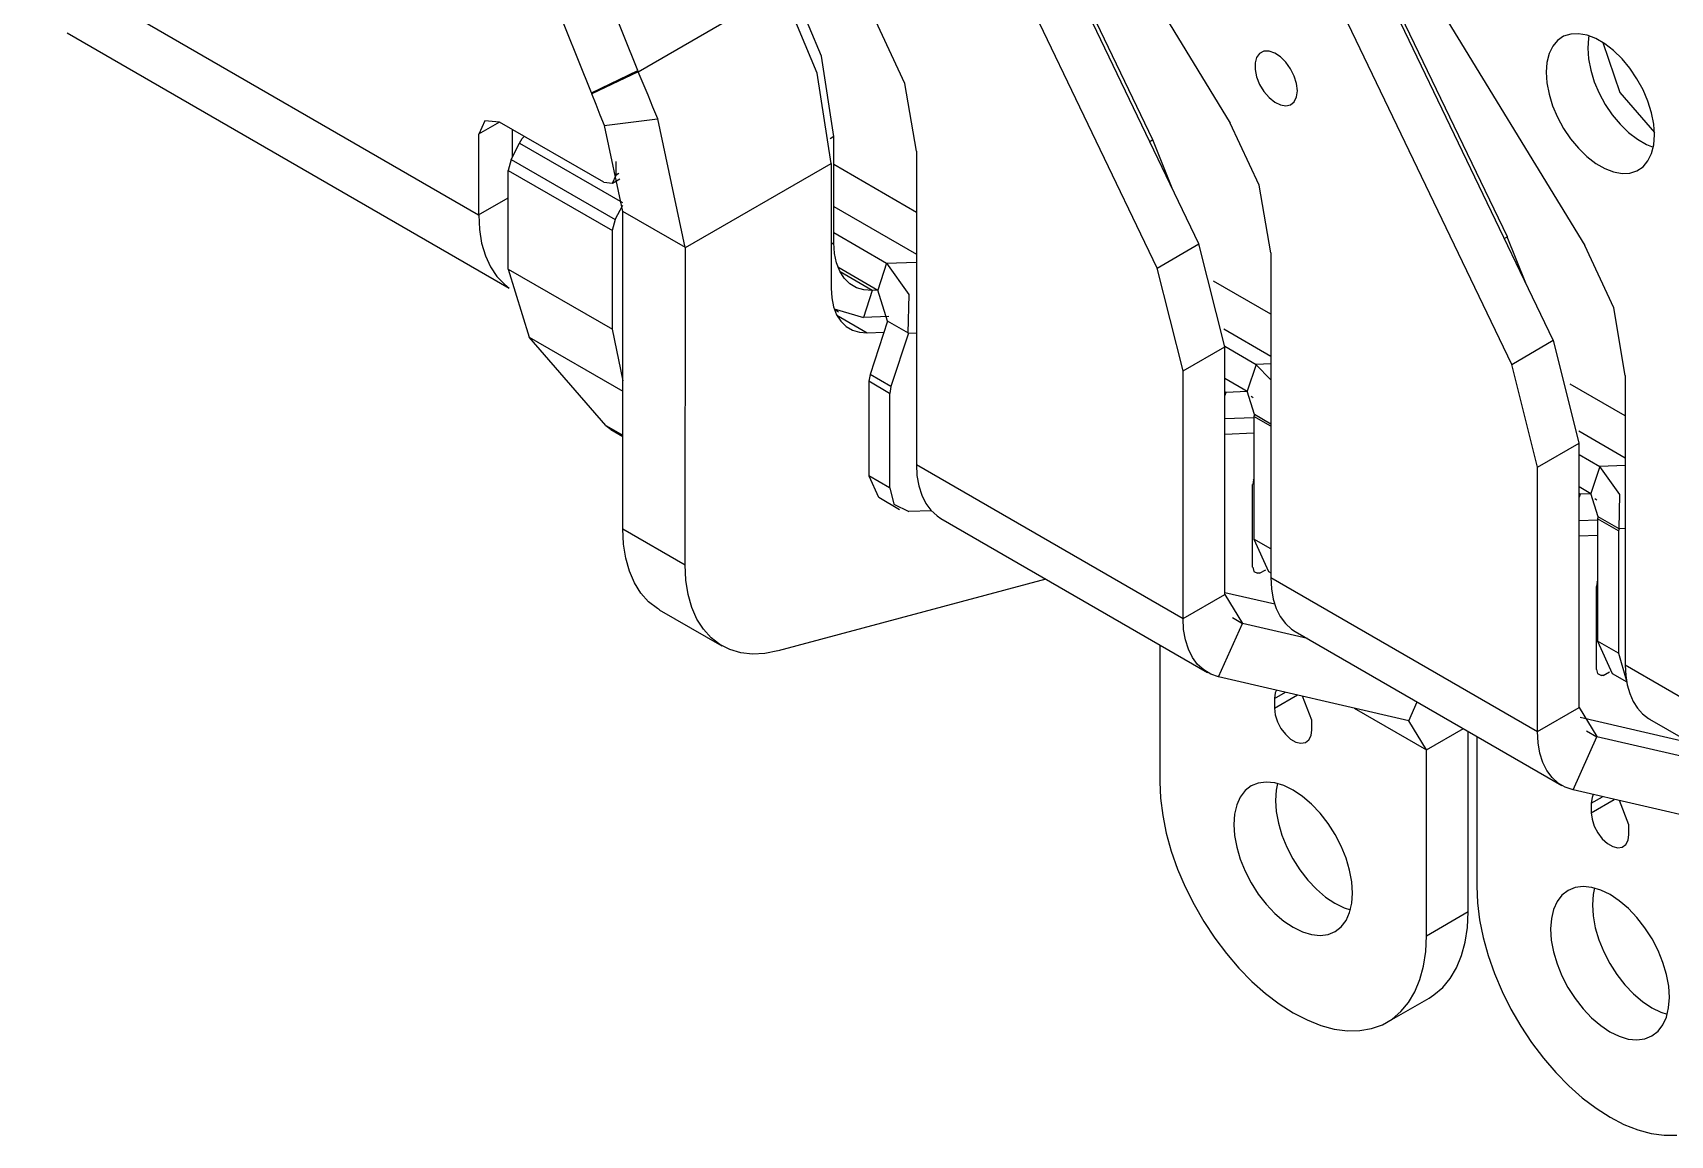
# Model space of a CAD drawing. Extents: x 0 to 258, y 0 to 184.
# Drawn here: x 199.84 to 213.73, y 59.55 to 68.9 of the extents above; entities that cross this region are included whole.
import ezdxf

# ---------------------------------------------------------------- set-up
doc = ezdxf.new("R2010")
doc.units = 0

msp = doc.modelspace()

# ---------------------------------------------------------------- linework, layer by layer
for p, q in [((209.341371, 67.992637), (206.348938, 74.221979)), ((209.732954, 67.110253), (206.457417, 73.931996)), ((209.378413, 66.905995), (206.102875, 73.728003)), ((212.34968, 67.170313), (210.137766, 71.773264)), ((207.989352, 71.420839), (209.997537, 68.135776)), ((212.738617, 66.293485), (210.240953, 71.495716)), ((204.578877, 68.392951), (203.382962, 71.373479)), ((212.386722, 66.089227), (209.889058, 71.291723)), ((204.97046, 68.580805), (204.023253, 70.943267)), ((199.83755, 69.542564), (203.621087, 67.358432)), ((211.550639, 69.480123), (213.005846, 67.097288)), ((206.52869, 68.702338), (206.262472, 69.338542)), ((204.973106, 68.57128), (206.192834, 69.275865)), ((206.492988, 68.560087), (206.193495, 69.275814)), ((207.237078, 68.471736), (206.991266, 68.999524)), ((200.128591, 68.90148), (203.880378, 66.734545)), ((212.734013, 68.787119), (212.703507, 68.72445)), ((212.775526, 68.83653), (212.734013, 68.787119)), ((212.826935, 68.871338), (212.775526, 68.83653)), ((212.886836, 68.8906), (212.826935, 68.871338)), ((212.953617, 68.893775), (212.886836, 68.8906)), ((213.025398, 68.880784), (212.953617, 68.893775)), ((213.100275, 68.851984), (213.025398, 68.880784)), ((213.038284, 68.854342), (213.031934, 68.770604)), ((213.042252, 68.875588), (213.038284, 68.854342)), ((213.176184, 68.808159), (213.100275, 68.851984)), ((213.16023, 68.818565), (213.302707, 68.394049)), ((213.251061, 68.750501), (213.176184, 68.808159)), ((206.633973, 68.020765), (206.52869, 68.702338)), ((210.222274, 68.692454), (210.209045, 68.645501)), ((210.209045, 68.645501), (210.209045, 68.588798)), ((210.247674, 68.726172), (210.222274, 68.692454)), ((210.283578, 68.744164), (210.247674, 68.726172)), ((210.327181, 68.744958), (210.283578, 68.744164)), ((210.375256, 68.728739), (210.327181, 68.744958)), ((210.42423, 68.696584), (210.375256, 68.728739)), ((210.470506, 68.65088), (210.42423, 68.696584)), ((210.510616, 68.595021), (210.470506, 68.65088)), ((212.684721, 68.650234), (212.678371, 68.566499)), ((212.703507, 68.72445), (212.684721, 68.650234)), ((213.031934, 68.770604), (213.038284, 68.679629)), ((213.038284, 68.679629), (213.056804, 68.583898)), ((213.322869, 68.680587), (213.251061, 68.750501)), ((213.389623, 68.600323), (213.322869, 68.680587)), ((204.578877, 68.392951), (204.97046, 68.580805)), ((204.973106, 68.57128), (204.581523, 68.383426)), ((204.969402, 68.580813), (204.973106, 68.571341)), ((205.015968, 68.471509), (204.973212, 68.571354)), ((206.61143, 67.793319), (206.492988, 68.560087)), ((210.209045, 68.588798), (210.222274, 68.52655)), ((210.222274, 68.52655), (210.247674, 68.46337)), ((210.541599, 68.533143), (210.510616, 68.595021)), ((210.561178, 68.469839), (210.541599, 68.533143)), ((212.678371, 68.566499), (212.684721, 68.475522)), ((213.056804, 68.583898), (213.087284, 68.486018)), ((213.449525, 68.5119), (213.389623, 68.600323)), ((213.500933, 68.417727), (213.449525, 68.5119)), ((204.578375, 68.392829), (204.582079, 68.383357)), ((204.616951, 68.292769), (204.582185, 68.383371)), ((205.058196, 68.37157), (205.015968, 68.471509)), ((205.099709, 68.271711), (205.058196, 68.37157)), ((207.335329, 67.897863), (207.237078, 68.471736)), ((210.247674, 68.46337), (210.283551, 68.403947)), ((210.283551, 68.403947), (210.327155, 68.35269)), ((210.567793, 68.409805), (210.561178, 68.469839)), ((210.561178, 68.357576), (210.567793, 68.409892)), ((212.684721, 68.475522), (212.703242, 68.379791)), ((212.703242, 68.379791), (212.733749, 68.281911)), ((213.087284, 68.486018), (213.128798, 68.388665)), ((213.128798, 68.388665), (213.180206, 68.294492)), ((213.302707, 68.394049), (213.597453, 68.056947)), ((213.542447, 68.320373), (213.500933, 68.417727)), ((204.652299, 68.202811), (204.616951, 68.292769)), ((205.140349, 68.172329), (205.099709, 68.271711)), ((210.327155, 68.35269), (210.375229, 68.313396)), ((210.375229, 68.313396), (210.42423, 68.288975)), ((210.42423, 68.288975), (210.470479, 68.28125)), ((210.470479, 68.28125), (210.510616, 68.290775)), ((210.510616, 68.290775), (210.541599, 68.316862)), ((210.541599, 68.316862), (210.561178, 68.357576)), ((212.733749, 68.281911), (212.775262, 68.184558)), ((213.180206, 68.294492), (213.240108, 68.206068)), ((213.572927, 68.222494), (213.542447, 68.320373)), ((213.591447, 68.126762), (213.572927, 68.222494)), ((203.798357, 68.143449), (203.621087, 68.04132)), ((203.674401, 68.153394), (203.621219, 68.041363)), ((203.798013, 68.143431), (203.674401, 68.153394)), ((204.682065, 67.633069), (203.798357, 68.143449)), ((203.904191, 68.082331), (203.904191, 67.843148)), ((204.687912, 68.114057), (204.652299, 68.202811)), ((204.687356, 68.114081), (205.139793, 68.172289)), ((204.843672, 67.385144), (204.687912, 68.114057)), ((205.374002, 67.078961), (205.140349, 68.172329)), ((210.244526, 67.607926), (209.998728, 68.135716)), ((212.775262, 68.184558), (212.82667, 68.090385)), ((212.82667, 68.090385), (212.886572, 68.001961)), ((213.240108, 68.206068), (213.306888, 68.125804)), ((213.306888, 68.125804), (213.37867, 68.055891)), ((213.597797, 68.035788), (213.591447, 68.126762)), ((203.621087, 68.04132), (203.621087, 67.358432)), ((203.896253, 67.827802), (203.967691, 67.965914)), ((203.966923, 67.965933), (203.991265, 68.004506)), ((203.967691, 67.965914), (204.840814, 67.460825)), ((203.991265, 68.004506), (204.006875, 68.022921)), ((206.634687, 68.020683), (206.602937, 68.002162)), ((206.634687, 67.118984), (206.634687, 68.020683)), ((209.341371, 67.992637), (209.314913, 67.97782)), ((209.505095, 67.583526), (209.341212, 67.992568)), ((212.886572, 68.001961), (212.953326, 67.921697)), ((213.37867, 68.055891), (213.453547, 67.998233)), ((213.453547, 67.998233), (213.529456, 67.954407)), ((213.529456, 67.954407), (213.587452, 67.930807)), ((213.572688, 67.877835), (213.591209, 67.95205)), ((213.591209, 67.95205), (213.597559, 68.035788)), ((203.896227, 67.827802), (203.871356, 67.734751)), ((203.896253, 67.827802), (204.77996, 67.317421)), ((204.787898, 67.694452), (204.787898, 67.809016)), ((207.335832, 67.897916), (207.335832, 65.240974)), ((212.953326, 67.921697), (213.025134, 67.851784)), ((213.025134, 67.851784), (213.099984, 67.794126)), ((213.500669, 67.765755), (213.542182, 67.815165)), ((213.542182, 67.815165), (213.572688, 67.877835)), ((203.872441, 67.734669), (204.756148, 67.224553)), ((203.872441, 66.897263), (203.872441, 67.734669)), ((204.756042, 67.627152), (204.787951, 67.694365)), ((204.81171, 67.707417), (204.787898, 67.694452)), ((205.375272, 67.079032), (206.610875, 67.793406)), ((206.610875, 67.793406), (206.610875, 66.736132)), ((207.335832, 67.378011), (206.634687, 67.783087)), ((213.099984, 67.794126), (213.175893, 67.7503)), ((213.175893, 67.7503), (213.25077, 67.7215)), ((213.25077, 67.7215), (213.322578, 67.708509)), ((213.322578, 67.708509), (213.389332, 67.711684)), ((213.389332, 67.711684), (213.44926, 67.730946)), ((213.44926, 67.730946), (213.500669, 67.765755)), ((204.681879, 67.633124), (204.756042, 67.627152)), ((204.756148, 67.62566), (204.819648, 67.661644)), ((210.342765, 67.034056), (210.244526, 67.607926)), ((203.621087, 67.358432), (203.872441, 67.502894)), ((204.77996, 67.317421), (204.84346, 67.439659)), ((206.634687, 67.428017), (207.335832, 67.02294)), ((203.621193, 67.358384), (203.627543, 67.232654)), ((204.780093, 67.317495), (204.755222, 67.224444)), ((205.375272, 67.079032), (204.84346, 67.385155)), ((204.84346, 64.695404), (204.84346, 67.385155)), ((203.627543, 67.232654), (203.646593, 67.115886)), ((203.646593, 67.115886), (203.677972, 67.009582)), ((204.756148, 66.386883), (204.756148, 67.224553)), ((206.634687, 67.118984), (206.610875, 67.106019)), ((206.639582, 67.02992), (206.634026, 67.118963)), ((206.634687, 67.206296), (207.081832, 66.947005)), ((209.378413, 66.905995), (209.732954, 67.110253)), ((209.951579, 66.237983), (209.732451, 67.110123)), ((212.34968, 67.170313), (212.325867, 67.156819)), ((212.506789, 66.778828), (212.348648, 67.170199)), ((203.677972, 67.009582), (203.72139, 66.91511)), ((205.372626, 64.389281), (205.375272, 67.079032)), ((206.656515, 66.94922), (206.639582, 67.02992)), ((210.341495, 67.034053), (210.341495, 64.281596)), ((213.251975, 66.569628), (213.006163, 67.097415)), ((203.72139, 66.91511), (203.776238, 66.833684)), ((203.776238, 66.833684), (203.841802, 66.76635)), ((203.871356, 66.897261), (204.050161, 66.319901)), ((203.872441, 66.897263), (204.756148, 66.386883)), ((206.684349, 66.878483), (206.656515, 66.94922)), ((206.669083, 66.915255), (207.007749, 66.718935)), ((206.722502, 66.819132), (206.684349, 66.878483)), ((206.960124, 66.715495), (206.687604, 66.873451)), ((207.081832, 66.947005), (207.007749, 66.718935)), ((207.081832, 66.947005), (207.335832, 66.956795)), ((207.274984, 66.680702), (207.083102, 66.94696)), ((209.598043, 66.033882), (209.378889, 66.906024)), ((203.841802, 66.76635), (203.881251, 66.736254)), ((206.611377, 66.736127), (206.616669, 66.652651)), ((206.770259, 66.772356), (206.722502, 66.819132)), ((206.826616, 66.739093), (206.770259, 66.772356)), ((206.89046, 66.720017), (206.826616, 66.739093)), ((206.960124, 66.715495), (206.886041, 66.487424)), ((206.960521, 66.715492), (206.89046, 66.720017)), ((207.010395, 66.717347), (206.960124, 66.715495)), ((207.090034, 66.454672), (207.008384, 66.718826)), ((210.341495, 66.514941), (209.857308, 66.794605)), ((206.616669, 66.652651), (206.632544, 66.576994)), ((206.632544, 66.576994), (206.658738, 66.510679)), ((206.637703, 66.56073), (206.885803, 66.487358)), ((206.639979, 66.556745), (206.674375, 66.536108)), ((207.266829, 66.352609), (207.274984, 66.680702)), ((213.350227, 65.995755), (213.251975, 66.569628)), ((206.658738, 66.510679), (206.694536, 66.455037)), ((206.661145, 66.505945), (206.917791, 66.357779)), ((206.694536, 66.455037), (206.739277, 66.411185)), ((207.100353, 66.495626), (206.886041, 66.487424)), ((207.08977, 66.454616), (206.941603, 66.002973)), ((207.267041, 66.352487), (207.08977, 66.454616)), ((204.700585, 65.571967), (204.049711, 66.319943)), ((204.049711, 66.319943), (204.84346, 65.86195)), ((204.755248, 66.386954), (204.843593, 65.948509)), ((206.739277, 66.411185), (206.792114, 66.380001)), ((206.792114, 66.380001), (206.851989, 66.362115)), ((206.851989, 66.362115), (206.917659, 66.357882)), ((206.917791, 66.357779), (207.060666, 66.363335)), ((207.267041, 66.352487), (207.118874, 65.901108)), ((207.267041, 66.352487), (207.335832, 66.355397)), ((209.94462, 66.390058), (210.341495, 66.159871)), ((212.386722, 66.089227), (212.738617, 66.293485)), ((212.959041, 65.421292), (212.739887, 66.293435)), ((209.598017, 66.033929), (209.952558, 66.237923)), ((209.952558, 66.242421), (210.217141, 66.089492)), ((209.952558, 64.138721), (209.952558, 66.237923)), ((206.942133, 66.003087), (206.932343, 65.945588)), ((207.118874, 65.901108), (206.941603, 66.002973)), ((209.598017, 63.934728), (209.598017, 66.033929)), ((210.217141, 66.089492), (210.143058, 65.861156)), ((210.342739, 65.957883), (210.216771, 66.089402)), ((210.341495, 66.094254), (210.217141, 66.089492)), ((212.605479, 65.217191), (212.386351, 66.089333)), ((207.108291, 65.843429), (206.93102, 65.945558)), ((206.93102, 65.945558), (206.93102, 65.144666)), ((207.118927, 65.901024), (207.108873, 65.843527)), ((209.952558, 65.971223), (210.143058, 65.861156)), ((210.145704, 65.859304), (209.960495, 65.851896)), ((210.203277, 65.663153), (210.142052, 65.86127)), ((213.349804, 65.651607), (212.881492, 65.921746)), ((213.349804, 65.995829), (213.349804, 63.537324)), ((207.108291, 65.843429), (207.108291, 65.042801)), ((209.960495, 65.851896), (209.952558, 65.856923)), ((209.960495, 65.851896), (209.952558, 65.851631)), ((209.960495, 65.851896), (209.952558, 65.826231)), ((210.193329, 65.8048), (210.174808, 65.815384)), ((210.19862, 65.635996), (209.952558, 65.626471)), ((210.203912, 65.663248), (210.19862, 65.647373)), ((210.341495, 65.563765), (210.19862, 65.647373)), ((210.19862, 65.647373), (210.19862, 64.608091)), ((210.341495, 65.582551), (210.203912, 65.663248)), ((204.700241, 65.572052), (204.744189, 65.535595)), ((204.700585, 65.571967), (204.84346, 65.489417)), ((204.742919, 65.535719), (204.84346, 65.478305)), ((210.19862, 65.505292), (209.952558, 65.495767)), ((212.955575, 65.524607), (213.349804, 65.296536)), ((212.606325, 65.217161), (212.958221, 65.421419)), ((212.958221, 63.179079), (212.958221, 65.421419)), ((212.958221, 65.323524), (213.132846, 65.222718)), ((207.335197, 65.241061), (207.340224, 65.146256)), ((207.335832, 65.240974), (209.598017, 63.934728)), ((212.606325, 62.975085), (212.606325, 65.217161)), ((213.132846, 65.222718), (213.058762, 64.994647)), ((213.349804, 65.231184), (213.132846, 65.222718)), ((213.304167, 64.986014), (213.133613, 65.222689)), ((207.108291, 65.042801), (206.93102, 65.144666)), ((206.932158, 65.144745), (207.014999, 64.961617)), ((207.108952, 65.042682), (207.144464, 64.904484)), ((207.340224, 65.146256), (207.355305, 65.058684)), ((207.355305, 65.058684), (207.380441, 64.979606)), ((210.188037, 64.368379), (210.188037, 65.071112)), ((210.195948, 65.109466), (210.189333, 65.071133)), ((210.195974, 65.109476), (210.19862, 65.116091)), ((212.958221, 65.052326), (213.058762, 64.994647)), ((207.015687, 64.961574), (207.192957, 64.859445)), ((207.144464, 64.904484), (207.272226, 64.840951)), ((207.380441, 64.979606), (207.414995, 64.910158)), ((207.414995, 64.910158), (207.458599, 64.851338)), ((212.966158, 64.988826), (212.958221, 64.993589)), ((212.966158, 64.988826), (212.958221, 64.988562)), ((212.966158, 64.988826), (212.958221, 64.963162)), ((213.061408, 64.99253), (212.966158, 64.988826)), ((213.120119, 64.79644), (213.058895, 64.994557)), ((213.109033, 64.938026), (213.090512, 64.94861)), ((213.296914, 64.69438), (213.304167, 64.986014)), ((207.460186, 64.848333), (207.272332, 64.840924)), ((207.458599, 64.851338), (207.510589, 64.803991)), ((207.510589, 64.803991), (207.542233, 64.783248)), ((207.542207, 64.783245), (209.804391, 63.476734)), ((213.114325, 64.769222), (212.958221, 64.763137)), ((213.119616, 64.796474), (213.114325, 64.780599)), ((213.291595, 64.67847), (213.114325, 64.780599)), ((213.114325, 64.780599), (213.114325, 63.741317)), ((213.296887, 64.694345), (213.119616, 64.796474)), ((204.84346, 64.695404), (205.372626, 64.389281)), ((204.849969, 64.56565), (204.843619, 64.695346)), ((210.198038, 64.607996), (210.322313, 64.333301)), ((210.341495, 64.524483), (210.19862, 64.608091)), ((213.114325, 64.638518), (212.958221, 64.632433)), ((213.296887, 64.694345), (213.291595, 64.67847)), ((213.291595, 64.67847), (213.291595, 63.639188)), ((213.349804, 64.696462), (213.296887, 64.694345)), ((204.868754, 64.44477), (204.849969, 64.56565)), ((204.899896, 64.33415), (204.868754, 64.44477)), ((204.94297, 64.235101), (204.899896, 64.33415)), ((205.38022, 64.259464), (205.37387, 64.389162)), ((210.18928, 64.368435), (210.19816, 64.333881)), ((210.19816, 64.333881), (210.230106, 64.318)), ((210.245346, 64.318593), (210.300326, 64.348001)), ((210.322974, 64.33319), (210.341495, 64.321548)), ((204.997474, 64.148802), (204.94297, 64.235101)), ((205.399005, 64.138586), (205.38022, 64.259464)), ((208.433852, 64.268896), (206.161084, 63.659826)), ((210.246245, 64.318638), (210.23037, 64.318108)), ((210.341495, 64.281596), (212.606325, 62.975085)), ((210.342659, 64.28148), (210.347686, 64.186674)), ((213.112764, 64.242753), (213.106149, 64.20442)), ((213.106387, 63.501605), (213.106387, 64.204338)), ((213.111679, 64.242702), (213.114325, 64.249317)), ((205.062773, 64.07628), (204.997474, 64.148802)), ((205.138073, 64.018394), (205.062773, 64.07628)), ((205.430147, 64.027967), (205.399005, 64.138586)), ((209.598017, 63.934728), (209.952558, 64.138721)), ((209.9515, 64.138777), (210.102233, 63.891384)), ((209.952558, 64.154861), (210.375891, 64.05723)), ((210.347686, 64.186674), (210.362767, 64.099102)), ((210.362767, 64.099102), (210.387903, 64.020024)), ((205.154213, 64.008604), (205.138073, 64.018394)), ((205.153022, 64.008546), (205.684834, 63.702424)), ((205.473221, 63.928917), (205.430147, 64.027967)), ((205.527725, 63.842618), (205.473221, 63.928917)), ((209.603044, 63.839856), (209.598017, 63.934661)), ((210.016058, 63.941607), (210.10337, 63.891336)), ((210.387903, 64.020024), (210.422484, 63.950576)), ((210.422484, 63.950576), (210.466061, 63.891757)), ((205.593024, 63.770096), (205.527725, 63.842618)), ((209.618125, 63.752284), (209.603044, 63.839856)), ((209.899641, 63.439957), (210.10337, 63.891336)), ((210.653703, 63.764072), (210.10337, 63.891336)), ((210.466061, 63.891757), (210.518051, 63.84441)), ((210.518051, 63.84441), (210.549695, 63.823666)), ((210.550516, 63.823603), (212.8127, 62.517356)), ((205.668324, 63.712211), (205.593024, 63.770096)), ((205.7527, 63.66965), (205.668324, 63.712211)), ((205.845224, 63.642924), (205.7527, 63.66965)), ((205.944734, 63.632341), (205.845224, 63.642924)), ((206.050065, 63.63803), (205.944734, 63.632341)), ((206.159972, 63.659937), (206.050065, 63.63803)), ((209.399579, 63.710361), (209.399579, 62.5499)), ((209.64326, 63.673206), (209.618125, 63.752284)), ((209.677815, 63.603758), (209.64326, 63.673206)), ((213.291595, 63.639188), (213.114325, 63.741317)), ((213.11488, 63.74128), (213.239155, 63.466588)), ((213.291648, 63.63922), (213.359038, 63.413176)), ((209.721418, 63.544939), (209.677815, 63.603758)), ((209.773382, 63.497594), (209.721418, 63.544939)), ((209.833019, 63.462405), (209.773382, 63.497594)), ((213.106123, 63.501722), (213.115002, 63.467168)), ((215.611988, 62.231078), (213.349804, 63.537324)), ((213.350121, 63.53743), (213.354355, 63.450964)), ((209.89943, 63.439889), (209.833019, 63.462405)), ((211.513598, 63.066895), (209.899641, 63.439957)), ((213.115002, 63.467168), (213.146948, 63.451287)), ((213.16195, 63.451864), (213.146075, 63.451334)), ((213.162188, 63.45188), (213.217168, 63.481288)), ((213.238679, 63.46668), (213.363033, 63.395772)), ((213.354355, 63.450964), (213.367055, 63.370377)), ((213.367055, 63.370377), (213.387692, 63.29663)), ((210.379383, 63.302139), (210.373033, 63.254101)), ((210.373245, 63.25422), (210.468495, 63.30846)), ((210.373245, 63.172464), (210.569036, 63.285176)), ((210.373245, 63.25422), (210.373245, 63.172464)), ((210.389702, 63.326507), (210.379383, 63.302139)), ((210.691115, 63.07038), (210.611793, 63.275143)), ((211.513598, 63.066895), (211.585035, 63.226439)), ((213.387692, 63.29663), (213.416426, 63.230598)), ((213.416426, 63.230598), (213.452753, 63.173067)), ((210.372901, 63.17244), (210.379251, 63.11696)), ((210.379251, 63.11696), (210.398036, 63.058532)), ((211.050577, 63.174051), (211.66441, 62.81951)), ((212.606325, 62.975085), (212.958221, 63.179079)), ((212.958935, 63.179195), (213.109695, 62.931802)), ((212.966158, 63.096), (213.905428, 62.879306)), ((213.452753, 63.173067), (213.496277, 63.124717)), ((213.496277, 63.124717), (213.546495, 63.086128)), ((213.546495, 63.086128), (213.557343, 63.079593)), ((213.556178, 63.079595), (215.821009, 61.773349)), ((210.398036, 63.058532), (210.427696, 63.001893)), ((210.427696, 63.001893), (210.46577, 62.951627)), ((210.46577, 62.951627), (210.509241, 62.91181)), ((210.665715, 62.904005), (210.6845, 62.940708)), ((210.6845, 62.940708), (210.69085, 62.988748)), ((210.690745, 62.988843), (210.690745, 63.070335)), ((211.663405, 62.819404), (211.512645, 63.066797)), ((211.66441, 62.81951), (211.976618, 62.999956)), ((212.016305, 61.447647), (212.016305, 62.976673)), ((212.610479, 62.880274), (212.605452, 62.97508)), ((213.021721, 62.981964), (213.109033, 62.931693)), ((210.509241, 62.91181), (210.554511, 62.885669)), ((210.554511, 62.885669), (210.597955, 62.875324)), ((210.597955, 62.875324), (210.636055, 62.881595)), ((210.636055, 62.881595), (210.665715, 62.904005)), ((211.66441, 61.243389), (211.66441, 62.81951)), ((212.090389, 62.934604), (212.090389, 61.663812)), ((212.625561, 62.792703), (212.610479, 62.880274)), ((212.90795, 62.480315), (213.109033, 62.931693)), ((214.283782, 62.660231), (213.109033, 62.931693)), ((212.650696, 62.713624), (212.625561, 62.792703)), ((212.685277, 62.644176), (212.650696, 62.713624)), ((209.400585, 62.549823), (209.40667, 62.409687)), ((210.235873, 62.53828), (210.17576, 62.5137)), ((210.303289, 62.547064), (210.235873, 62.53828)), ((210.376314, 62.539814), (210.303289, 62.547064)), ((210.453202, 62.516743), (210.376314, 62.539814)), ((210.399465, 62.534427), (210.387823, 62.479037)), ((212.728854, 62.585357), (212.685277, 62.644176)), ((212.780844, 62.538012), (212.728854, 62.585357)), ((212.840481, 62.502823), (212.780844, 62.538012)), ((209.40667, 62.409687), (209.425191, 62.263928)), ((210.083103, 62.419937), (210.052835, 62.353064)), ((210.124405, 62.473925), (210.083103, 62.419937)), ((210.17576, 62.5137), (210.124405, 62.473925)), ((210.387823, 62.479037), (210.381473, 62.391608)), ((210.381473, 62.391608), (210.387823, 62.297017)), ((210.532021, 62.478402), (210.453202, 62.516743)), ((210.610814, 62.425737), (210.532021, 62.478402)), ((210.687702, 62.360043), (210.610814, 62.425737)), ((212.906892, 62.480307), (212.840481, 62.502823)), ((214.201761, 62.180807), (212.90795, 62.480315)), ((213.061408, 62.368132), (213.156658, 62.422636)), ((213.061408, 62.28664), (213.2572, 62.399352)), ((213.068261, 62.416233), (213.061911, 62.368195)), ((213.07858, 62.440601), (213.068261, 62.416233)), ((213.379993, 62.184474), (213.300671, 62.389237)), ((209.425191, 62.263928), (209.45583, 62.114145)), ((210.034314, 62.274951), (210.028229, 62.187522)), ((210.052835, 62.353064), (210.034314, 62.274951)), ((210.387823, 62.297017), (210.406344, 62.197595)), ((210.760727, 62.282939), (210.687702, 62.360043)), ((210.828142, 62.196322), (210.760727, 62.282939)), ((213.061408, 62.368132), (213.061408, 62.28664)), ((213.061805, 62.286532), (213.068155, 62.231054)), ((209.45583, 62.114145), (209.498269, 61.961981)), ((210.028229, 62.187522), (210.034314, 62.092934)), ((210.406344, 62.197595), (210.436586, 62.095788)), ((210.888256, 62.102326), (210.828142, 62.196322)), ((213.068155, 62.231054), (213.08694, 62.172626)), ((213.08694, 62.172626), (213.1166, 62.115987)), ((213.1166, 62.115987), (213.1547, 62.065721)), ((213.378908, 62.102755), (213.378908, 62.184511)), ((210.034314, 62.092934), (210.052835, 61.993509)), ((210.052835, 61.993509), (210.083077, 61.8917)), ((210.436586, 62.095788), (210.477914, 61.994101)), ((210.477914, 61.994101), (210.529243, 61.895039)), ((210.939585, 62.003264), (210.888256, 62.102326)), ((210.980886, 61.901579), (210.939585, 62.003264)), ((213.1547, 62.065721), (213.198145, 62.025904)), ((213.198145, 62.025904), (213.243415, 61.999763)), ((213.243415, 61.999763), (213.286886, 61.989418)), ((213.286886, 61.989418), (213.324959, 61.995689)), ((213.324959, 61.995689), (213.354619, 62.018099)), ((213.354619, 62.018099), (213.373404, 62.054805)), ((213.373404, 62.054805), (213.379754, 62.102842)), ((209.498269, 61.961981), (209.552032, 61.809097)), ((210.083077, 61.8917), (210.124378, 61.790015)), ((210.529243, 61.895039), (210.589356, 61.801043)), ((211.011155, 61.79977), (210.980886, 61.901579)), ((209.552032, 61.809097), (209.616511, 61.657176)), ((210.124378, 61.790015), (210.175707, 61.690953)), ((210.175707, 61.690953), (210.235821, 61.596957)), ((210.589356, 61.801043), (210.656772, 61.714426)), ((210.656772, 61.714426), (210.729797, 61.637322)), ((211.029675, 61.700348), (211.011155, 61.79977)), ((211.035761, 61.605757), (211.029675, 61.700348)), ((209.616511, 61.657176), (209.691044, 61.507877)), ((210.235821, 61.596957), (210.303236, 61.51034)), ((210.729797, 61.637322), (210.806685, 61.571628)), ((210.806685, 61.571628), (210.885478, 61.518963)), ((211.029649, 61.518357), (211.035734, 61.605786)), ((212.089463, 61.663918), (212.095548, 61.523781)), ((212.813044, 61.58799), (212.771743, 61.534002)), ((212.8644, 61.627765), (212.813044, 61.58799)), ((212.924513, 61.652345), (212.8644, 61.627765)), ((212.991929, 61.661129), (212.924513, 61.652345)), ((213.06498, 61.653906), (212.991929, 61.661129)), ((213.141841, 61.630834), (213.06498, 61.653906)), ((213.076701, 61.593128), (213.070616, 61.505702)), ((213.088343, 61.648521), (213.076701, 61.593128)), ((213.220661, 61.592493), (213.141841, 61.630834)), ((213.29948, 61.539831), (213.220661, 61.592493)), ((209.691044, 61.507877), (209.774785, 61.362835)), ((210.303236, 61.51034), (210.376261, 61.433238)), ((210.376261, 61.433238), (210.453149, 61.367542)), ((210.885478, 61.518963), (210.964297, 61.480622)), ((210.964297, 61.480622), (211.018007, 61.462948)), ((210.980886, 61.373371), (211.011128, 61.440247)), ((211.011128, 61.440247), (211.029649, 61.518357)), ((211.66441, 61.243389), (212.016305, 61.447647)), ((212.01067, 61.31456), (212.01702, 61.447542)), ((212.095548, 61.523781), (212.114069, 61.378022)), ((212.741474, 61.467126), (212.722954, 61.389013)), ((212.771743, 61.534002), (212.741474, 61.467126)), ((213.070616, 61.505702), (213.076701, 61.411111)), ((213.376341, 61.474135), (213.29948, 61.539831)), ((213.449393, 61.397033), (213.376341, 61.474135)), ((209.774785, 61.362835), (209.866807, 61.223644)), ((210.453149, 61.367542), (210.531968, 61.314877)), ((210.531968, 61.314877), (210.610761, 61.276539)), ((210.610761, 61.276539), (210.687649, 61.253467)), ((210.82809, 61.255028), (210.888203, 61.279608)), ((210.888203, 61.279608), (210.939558, 61.319383)), ((210.939558, 61.319383), (210.980886, 61.373371)), ((211.992149, 61.190192), (212.01067, 61.31456)), ((212.114069, 61.378022), (212.144734, 61.228239)), ((212.722954, 61.389013), (212.716604, 61.301587)), ((212.716604, 61.301587), (212.722689, 61.206996)), ((213.076701, 61.411111), (213.095222, 61.311689)), ((213.095222, 61.311689), (213.12549, 61.20988)), ((213.516782, 61.310416), (213.449393, 61.397033)), ((213.576895, 61.216418), (213.516782, 61.310416)), ((209.866807, 61.223644), (209.966105, 61.091826)), ((210.687649, 61.253467), (210.7607, 61.246244)), ((210.7607, 61.246244), (210.82809, 61.255028)), ((211.657002, 61.110368), (211.663087, 61.24335)), ((211.961484, 61.0758), (211.992149, 61.190192)), ((212.144734, 61.228239), (212.187147, 61.076072)), ((212.722689, 61.206996), (212.74121, 61.107574)), ((213.12549, 61.20988), (213.166792, 61.108193)), ((213.628251, 61.117358), (213.576895, 61.216418)), ((209.966105, 61.091826), (210.07162, 60.968826)), ((211.638481, 60.986), (211.657002, 61.110368)), ((211.919045, 60.972639), (211.961484, 61.0758)), ((212.187147, 61.076072), (212.24091, 60.923191)), ((212.74121, 61.107574), (212.771452, 61.005765)), ((212.771452, 61.005765), (212.812753, 60.90408)), ((213.166792, 61.108193), (213.218121, 61.009133)), ((213.218121, 61.009133), (213.278234, 60.915137)), ((213.669552, 61.015671), (213.628251, 61.117358)), ((213.699794, 60.913864), (213.669552, 61.015671)), ((210.07162, 60.968826), (210.18219, 60.85599)), ((211.565377, 60.768447), (211.607842, 60.871611)), ((211.607842, 60.871611), (211.638481, 60.986)), ((211.800776, 60.804388), (211.865281, 60.881837)), ((211.865281, 60.881837), (211.919045, 60.972639)), ((212.24091, 60.923191), (212.305415, 60.771267)), ((212.812753, 60.90408), (212.864109, 60.805018)), ((213.278234, 60.915137), (213.34565, 60.828521)), ((213.718315, 60.814439), (213.699794, 60.913864)), ((210.18219, 60.85599), (210.296569, 60.754556)), ((210.296569, 60.754556), (210.413541, 60.665635)), ((211.511613, 60.677645), (211.565377, 60.768447)), ((211.685444, 60.715057), (211.726243, 60.741145)), ((211.726243, 60.741145), (211.800776, 60.804388)), ((212.305415, 60.771267), (212.379922, 60.621969)), ((212.864109, 60.805018), (212.924222, 60.711022)), ((213.34565, 60.828521), (213.418675, 60.751416)), ((213.418675, 60.751416), (213.495562, 60.685722)), ((213.718024, 60.63242), (213.724374, 60.719848)), ((213.724665, 60.719851), (213.718315, 60.814439)), ((210.413541, 60.665635), (210.531783, 60.590203)), ((210.531783, 60.590203), (210.650052, 60.529081)), ((211.331035, 60.511024), (211.685577, 60.715017)), ((211.372575, 60.536953), (211.447108, 60.600199)), ((211.447108, 60.600199), (211.511613, 60.677645)), ((212.379922, 60.621969), (212.463662, 60.476929)), ((212.924222, 60.711022), (212.991611, 60.624405)), ((212.991611, 60.624405), (213.064663, 60.547301)), ((213.495562, 60.685722), (213.574382, 60.633057)), ((213.574382, 60.633057), (213.653175, 60.594716)), ((213.653175, 60.594716), (213.706885, 60.577042)), ((213.699503, 60.554307), (213.718024, 60.63242)), ((210.650052, 60.529081), (210.767024, 60.482943)), ((210.767024, 60.482943), (210.881403, 60.452294)), ((210.881403, 60.452294), (210.991972, 60.437477)), ((211.097488, 60.438536), (211.196812, 60.455681)), ((211.196812, 60.455681), (211.288834, 60.488603)), ((211.288834, 60.488603), (211.372575, 60.536953)), ((212.463662, 60.476929), (212.555684, 60.337738)), ((213.064663, 60.547301), (213.141524, 60.481607)), ((213.141524, 60.481607), (213.220343, 60.428942)), ((213.627933, 60.433445), (213.669261, 60.487433)), ((213.669261, 60.487433), (213.699503, 60.554307)), ((210.991972, 60.437477), (211.097488, 60.438536)), ((212.555684, 60.337738), (212.655009, 60.20592)), ((213.220343, 60.428942), (213.299163, 60.390601)), ((213.299163, 60.390601), (213.376024, 60.36753)), ((213.376024, 60.36753), (213.449075, 60.360307)), ((213.449075, 60.360307), (213.516491, 60.369091)), ((213.516491, 60.369091), (213.576604, 60.39367)), ((213.576604, 60.39367), (213.627933, 60.433445)), ((212.655009, 60.20592), (212.760524, 60.08292)), ((212.760524, 60.08292), (212.871067, 59.970084)), ((212.871067, 59.970084), (212.985446, 59.86865)), ((212.985446, 59.86865), (213.102419, 59.779729)), ((213.102419, 59.779729), (213.220687, 59.704294)), ((213.220687, 59.704294), (213.338929, 59.643175)), ((213.338929, 59.643175), (213.455901, 59.597038)), ((213.455901, 59.597038), (213.570307, 59.566388)), ((213.570307, 59.566388), (213.68085, 59.551572)), ((213.68085, 59.551572), (213.786366, 59.55263))]:
    msp.add_line(p, q)

doc.saveas('drawing.dxf')
